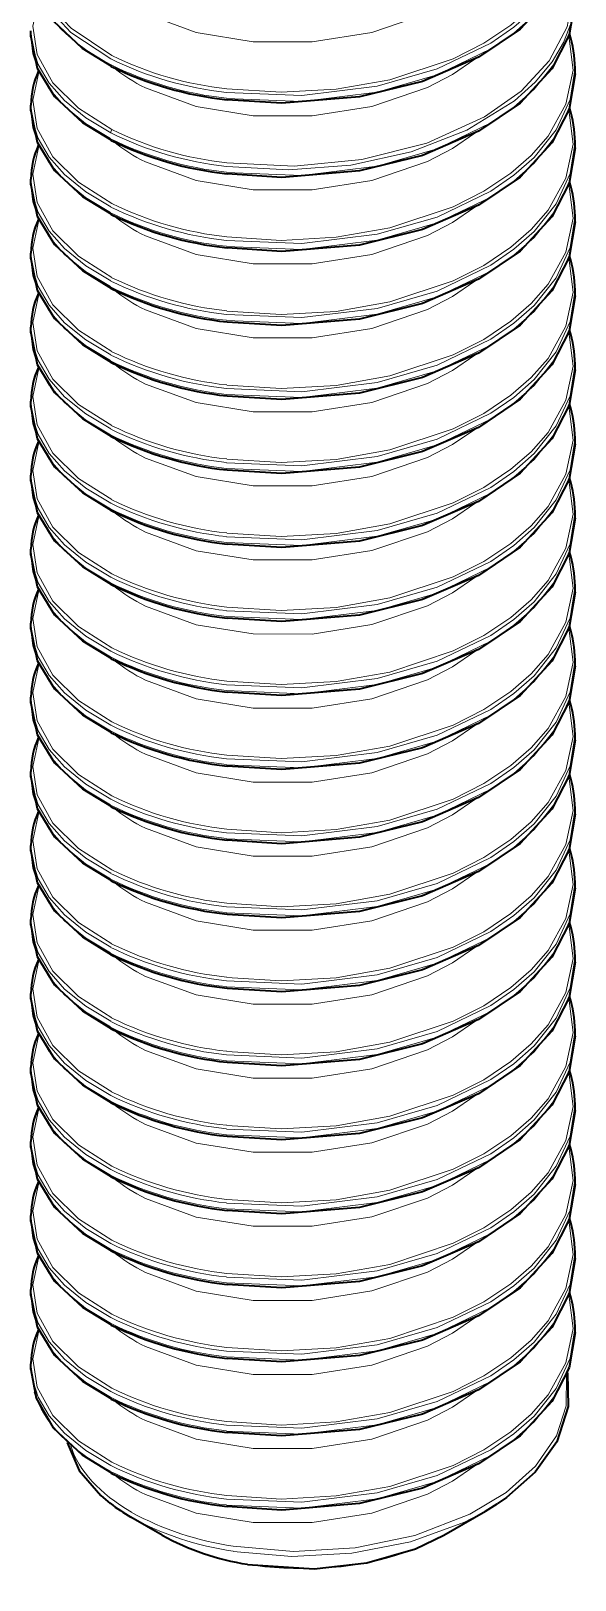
# Model space of a CAD drawing. Extents: x 145 to 857, y 42 to 790.
# Drawn here: x 657.74 to 660.74, y 749.87 to 758.42 of the extents above; entities that cross this region are included whole.
import ezdxf

# ---------------------------------------------------------------- set-up
doc = ezdxf.new("R2010")
doc.units = 0

msp = doc.modelspace()

# ---------------------------------------------------------------- linework, layer by layer
at = {"color": 7, "lineweight": 35, "ltscale": 0.000802612}
for p, q in [((657.7409, 758.384), (657.7409, 758.4161)), ((657.7409, 757.9757), (657.7409, 758.0078)), ((660.7409, 757.7716), (660.7409, 757.8037)), ((657.7409, 757.5675), (657.7409, 757.5996)), ((657.7409, 757.1592), (657.7409, 757.1913)), ((657.7409, 756.751), (657.7409, 756.7831)), ((660.7409, 756.5469), (660.7409, 756.579)), ((660.7409, 756.1386), (660.7409, 756.1707)), ((660.7409, 755.7303), (660.7409, 755.7625)), ((657.7409, 755.5262), (657.7409, 755.5583)), ((657.7409, 755.118), (657.7409, 755.1501)), ((660.7409, 754.5056), (660.7409, 754.5377)), ((657.7409, 754.3015), (657.7409, 754.3336)), ((657.7409, 753.8932), (657.7409, 753.9254)), ((657.7409, 753.485), (657.7409, 753.5171)), ((660.7409, 753.2809), (660.7409, 753.313)), ((660.7409, 752.8726), (660.7409, 752.9047)), ((660.7409, 752.4644), (660.7409, 752.4965)), ((657.7409, 752.2603), (657.7409, 752.2924)), ((660.7409, 752.0562), (660.7409, 752.0883)), ((660.7409, 751.6479), (660.7409, 751.68)), ((660.7409, 751.2396), (660.7409, 751.2717)), ((657.7409, 751.0355), (657.7409, 751.0676))]:
    msp.add_line(p, q, dxfattribs=at)
at = {"color": 7, "lineweight": 35, "ltscale": 0.000804138}
for p, q in [((660.7409, 758.1798), (660.7409, 758.212)), ((660.7409, 757.3633), (660.7409, 757.3955)), ((660.7409, 756.9551), (660.7409, 756.9872)), ((657.7409, 756.3427), (657.7409, 756.3749)), ((657.7409, 755.9344), (657.7409, 755.9666)), ((660.7409, 755.3221), (660.7409, 755.3542)), ((660.7409, 754.9138), (660.7409, 754.946)), ((657.7409, 754.7097), (657.7409, 754.7419)), ((660.7409, 754.0974), (660.7409, 754.1295)), ((660.7409, 753.6891), (660.7409, 753.7213)), ((657.7409, 753.0767), (657.7409, 753.1089)), ((657.7409, 752.6685), (657.7409, 752.7006)), ((657.7409, 751.852), (657.7409, 751.8842)), ((657.7409, 751.4437), (657.7409, 751.4759))]:
    msp.add_line(p, q, dxfattribs=at)
at = {"color": 7, "lineweight": 35, "ltscale": 0.001938}
msp.add_line((660.2464, 750.2543), (660.3124, 750.2949), dxfattribs=at)
at = {"color": 7, "lineweight": 35, "ltscale": 0.004958}
msp.add_line((658.4638, 750.1224), (658.2921, 750.2216), dxfattribs=at)
at = {"color": 7, "lineweight": 35, "ltscale": 0.006596}
msp.add_line((660.0179, 750.1223), (660.2464, 750.2543), dxfattribs=at)
at = {"color": 7, "lineweight": 13}
for points in [[(660.7073, 759.2065), (660.7303, 759.0174), (660.6909, 758.8297), (660.5924, 758.6523), (660.4999, 758.5458), (660.3878, 758.4485), (660.2372, 758.3485), (660.0684, 758.2634), (659.72, 758.1473), (659.4233, 758.0948), (659.1202, 758.0779), (658.8205, 758.0967)], [(657.7844, 759.0061), (657.7525, 758.875), (657.7618, 758.7425), (657.8119, 758.6136), (657.8771, 758.519), (657.9631, 758.4312), (658.1873, 758.2812)], [(660.7409, 759.0284), (660.7146, 758.8547), (660.6375, 758.6882), (660.5148, 758.5351), (660.4039, 758.4371), (660.2761, 758.3492), (659.9812, 758.2068), (659.6506, 758.1113), (659.235, 758.0601), (658.8186, 758.0769)], [(660.7409, 758.9963), (660.7146, 758.8226), (660.6375, 758.6561), (660.5148, 758.503), (660.4039, 758.4049), (660.2761, 758.3171), (659.9812, 758.1746), (659.6506, 758.0792), (659.2349, 758.028), (658.8186, 758.0447)], [(657.7409, 758.8243), (657.7666, 758.6767), (657.8419, 758.536), (657.9614, 758.4081), (658.1809, 758.2627)], [(658.8205, 757.6885), (659.1923, 757.6704), (659.5662, 757.7072), (659.923, 757.7984), (660.2419, 757.943), (660.4431, 758.0851), (660.5984, 758.2522), (660.6971, 758.4385), (660.7307, 758.618), (660.7073, 758.7982)], [(658.3716, 758.5105), (658.6516, 758.408), (658.9653, 758.3571), (659.2916, 758.3569), (659.6198, 758.4086), (659.9267, 758.5128), (660.0651, 758.5846), (660.1892, 758.669)], [(658.1873, 757.873), (658.0024, 757.9903), (657.8618, 758.1298), (657.7757, 758.2859), (657.7511, 758.4418), (657.7841, 758.5972)], [(658.8186, 757.6686), (659.1603, 757.6499), (659.5049, 757.6771), (659.838, 757.7503), (660.144, 757.8687), (660.4066, 758.031), (660.5216, 758.1338), (660.6152, 758.2464), (660.6773, 758.3517), (660.719, 758.4617), (660.7409, 758.6202)], [(660.7409, 758.5881), (660.7146, 758.4143), (660.6375, 758.2479), (660.5148, 758.0947), (660.4039, 757.9967), (660.2761, 757.9088), (659.9812, 757.7664), (659.6506, 757.6709), (659.2349, 757.6198), (658.8186, 757.6365)], [(658.1809, 757.8544), (658.0425, 757.9372), (657.9257, 758.0323), (657.8413, 758.1285), (657.7812, 758.2317), (657.7511, 758.323), (657.7409, 758.4161)], [(658.1796, 757.823), (658.0414, 757.9058), (657.9249, 758.001), (657.8409, 758.0969), (657.7811, 758.1998), (657.751, 758.291), (657.7409, 758.384)], [(660.7073, 758.39), (660.7303, 758.2009), (660.6909, 758.0132), (660.5924, 757.8358), (660.4999, 757.7294), (660.3878, 757.6321), (660.2372, 757.532), (660.0684, 757.447), (659.72, 757.3308), (659.4233, 757.2783), (659.1202, 757.2614), (658.8205, 757.2802)], [(658.3716, 758.1023), (658.6516, 757.9998), (658.9653, 757.9488), (659.2916, 757.9487), (659.6198, 758.0004), (659.9267, 758.1046), (660.0651, 758.1763), (660.1892, 758.2607)], [(658.1873, 757.4648), (658.0023, 757.5822), (657.8616, 757.7219), (657.7756, 757.8781), (657.7511, 758.0342), (657.7844, 758.1896)], [(660.7409, 758.212), (660.7146, 758.0382), (660.6375, 757.8717), (660.5148, 757.7186), (660.4039, 757.6206), (660.2761, 757.5327), (659.9812, 757.3903), (659.6506, 757.2948), (659.235, 757.2437), (658.8186, 757.2604)], [(660.7409, 758.1798), (660.7146, 758.0061), (660.6375, 757.8396), (660.5148, 757.6865), (660.4039, 757.5884), (660.2761, 757.5005), (659.9812, 757.3582), (659.6506, 757.2627), (659.2349, 757.2115), (658.8186, 757.2283)], [(658.1809, 757.4462), (658.0425, 757.5289), (657.9257, 757.624), (657.8413, 757.7202), (657.7812, 757.8234), (657.7511, 757.9147), (657.7409, 758.0078)], [(658.1796, 757.4147), (658.0414, 757.4976), (657.9249, 757.5927), (657.8409, 757.6887), (657.7811, 757.7916), (657.751, 757.8828), (657.7409, 757.9757)], [(660.7073, 757.9818), (660.7303, 757.7927), (660.6909, 757.6049), (660.5924, 757.4276), (660.4999, 757.3211), (660.3878, 757.2238), (660.2372, 757.1238), (660.0684, 757.0387), (659.72, 756.9225), (659.4233, 756.87), (659.1202, 756.8531), (658.8205, 756.8719)], [(658.3716, 757.694), (658.6516, 757.5916), (658.9653, 757.5405), (659.2916, 757.5405), (659.6198, 757.5921), (659.9267, 757.6963), (660.0651, 757.7681), (660.1892, 757.8525)], [(660.7409, 757.8037), (660.7146, 757.63), (660.6375, 757.4635), (660.5148, 757.3104), (660.4039, 757.2123), (660.2761, 757.1245), (659.9812, 756.982), (659.6506, 756.8865), (659.235, 756.8354), (658.8186, 756.8521)], [(658.1873, 757.0565), (658.0023, 757.174), (657.8616, 757.3136), (657.7756, 757.4698), (657.7511, 757.6259), (657.7844, 757.7814)], [(660.7409, 757.7716), (660.7146, 757.5978), (660.6375, 757.4313), (660.5148, 757.2782), (660.4039, 757.1802), (660.2761, 757.0923), (659.9812, 756.9499), (659.6506, 756.8544), (659.2349, 756.8032), (658.8186, 756.82)], [(658.1809, 757.0379), (658.0425, 757.1207), (657.9257, 757.2158), (657.8413, 757.312), (657.7812, 757.4152), (657.7511, 757.5065), (657.7409, 757.5996)], [(658.1796, 757.0065), (658.0414, 757.0893), (657.9249, 757.1844), (657.8409, 757.2804), (657.7811, 757.3833), (657.751, 757.4745), (657.7409, 757.5675)], [(660.7073, 757.5735), (660.7303, 757.3844), (660.6909, 757.1967), (660.5924, 757.0193), (660.4999, 756.9128), (660.3878, 756.8156), (660.2372, 756.7155), (660.0684, 756.6305), (659.72, 756.5143), (659.4233, 756.4618), (659.1202, 756.4449), (658.8205, 756.4637)], [(658.1873, 756.6483), (658.0023, 756.7657), (657.8616, 756.9053), (657.7756, 757.0615), (657.7511, 757.2177), (657.7844, 757.3731)], [(658.3716, 757.2858), (658.6516, 757.1833), (658.9653, 757.1323), (659.2916, 757.1322), (659.6198, 757.1838), (659.9267, 757.2881), (660.0651, 757.3598), (660.1892, 757.4443)], [(660.7409, 757.3955), (660.7146, 757.2217), (660.6375, 757.0552), (660.5148, 756.9021), (660.4039, 756.8041), (660.2761, 756.7162), (659.9812, 756.5737), (659.6506, 756.4783), (659.235, 756.4271), (658.8186, 756.4438)], [(660.7409, 757.3633), (660.7146, 757.1896), (660.6375, 757.0231), (660.5148, 756.87), (660.4039, 756.772), (660.2761, 756.6841), (659.9812, 756.5416), (659.6506, 756.4462), (659.2349, 756.395), (658.8186, 756.4117)], [(658.1809, 756.6296), (658.0425, 756.7125), (657.9257, 756.8075), (657.8413, 756.9037), (657.7812, 757.0069), (657.7511, 757.0983), (657.7409, 757.1913)], [(658.1796, 756.5982), (658.0414, 756.681), (657.9249, 756.7762), (657.8409, 756.8721), (657.7811, 756.975), (657.751, 757.0663), (657.7409, 757.1592)], [(660.7073, 757.1652), (660.7303, 756.9761), (660.6909, 756.7885), (660.5924, 756.611), (660.4999, 756.5046), (660.3878, 756.4073), (660.2372, 756.3073), (660.0684, 756.2222), (659.72, 756.106), (659.4233, 756.0535), (659.1202, 756.0366), (658.8205, 756.0554)], [(658.3716, 756.8776), (658.6516, 756.775), (658.9653, 756.7241), (659.2916, 756.7239), (659.6198, 756.7756), (659.9267, 756.8798), (660.0651, 756.9515), (660.1892, 757.036)], [(658.1873, 756.24), (658.0023, 756.3574), (657.8616, 756.4971), (657.7756, 756.6533), (657.7511, 756.8094), (657.7844, 756.9648)], [(660.7409, 756.9872), (660.7146, 756.8135), (660.6375, 756.647), (660.5148, 756.4939), (660.4039, 756.3958), (660.2761, 756.308), (659.9812, 756.1655), (659.6506, 756.0701), (659.235, 756.0189), (658.8186, 756.0356)], [(660.7409, 756.9551), (660.7146, 756.7814), (660.6375, 756.6149), (660.5148, 756.4617), (660.4039, 756.3637), (660.2761, 756.2758), (659.9812, 756.1334), (659.6506, 756.0379), (659.2349, 755.9868), (658.8186, 756.0035)], [(658.1809, 756.2214), (658.0425, 756.3042), (657.9257, 756.3993), (657.8413, 756.4955), (657.7812, 756.5986), (657.7511, 756.69), (657.7409, 756.7831)], [(658.1796, 756.1899), (658.0414, 756.2728), (657.9249, 756.3679), (657.8409, 756.4639), (657.7811, 756.5668), (657.751, 756.658), (657.7409, 756.751)], [(660.7073, 756.757), (660.7303, 756.5679), (660.6909, 756.3802), (660.5924, 756.2028), (660.4999, 756.0964), (660.3878, 755.999), (660.2372, 755.899), (660.0684, 755.814), (659.72, 755.6978), (659.4233, 755.6453), (659.1202, 755.6284), (658.8205, 755.6472)], [(658.3716, 756.4693), (658.6516, 756.3668), (658.9653, 756.3158), (659.2916, 756.3157), (659.6198, 756.3673), (659.9267, 756.4716), (660.0651, 756.5433), (660.1892, 756.6277)], [(658.1873, 755.8318), (658.0023, 755.9492), (657.8616, 756.0889), (657.7756, 756.2451), (657.7511, 756.4012), (657.7844, 756.5566)], [(660.7409, 756.579), (660.7146, 756.4052), (660.6375, 756.2388), (660.5148, 756.0856), (660.4039, 755.9875), (660.2761, 755.8997), (659.9812, 755.7573), (659.6506, 755.6618), (659.235, 755.6107), (658.8186, 755.6274)], [(660.7409, 756.5469), (660.7146, 756.3731), (660.6375, 756.2066), (660.5148, 756.0535), (660.4039, 755.9554), (660.2761, 755.8676), (659.9812, 755.7251), (659.6506, 755.6296), (659.2349, 755.5785), (658.8186, 755.5952)], [(658.1809, 755.8132), (658.0425, 755.8959), (657.9257, 755.991), (657.8413, 756.0872), (657.7812, 756.1904), (657.7511, 756.2817), (657.7409, 756.3749)], [(660.7073, 756.3488), (660.7303, 756.1597), (660.6909, 755.9719), (660.5924, 755.7946), (660.4999, 755.6881), (660.3878, 755.5908), (660.2372, 755.4908), (660.0684, 755.4058), (659.72, 755.2896), (659.4233, 755.2371), (659.1202, 755.2202), (658.8205, 755.239)], [(658.1796, 755.7817), (658.0414, 755.8646), (657.9249, 755.9597), (657.8409, 756.0557), (657.7811, 756.1586), (657.751, 756.2498), (657.7409, 756.3427)], [(658.3716, 756.061), (658.6516, 755.9586), (658.9653, 755.9075), (659.2916, 755.9075), (659.6198, 755.9591), (659.9267, 756.0634), (660.0651, 756.1351), (660.1892, 756.2195)], [(658.1873, 755.4235), (658.0023, 755.541), (657.8616, 755.6806), (657.7756, 755.8368), (657.7511, 755.9929), (657.7844, 756.1484)], [(660.7409, 756.1707), (660.7146, 755.9969), (660.6375, 755.8305), (660.5148, 755.6774), (660.4039, 755.5793), (660.2761, 755.4915), (659.9812, 755.349), (659.6506, 755.2535), (659.235, 755.2024), (658.8186, 755.2191)], [(660.7409, 756.1386), (660.7146, 755.9648), (660.6375, 755.7983), (660.5148, 755.6453), (660.4039, 755.5472), (660.2761, 755.4594), (659.9812, 755.3169), (659.6506, 755.2214), (659.2349, 755.1703), (658.8186, 755.187)], [(658.1809, 755.4049), (658.0425, 755.4877), (657.9257, 755.5828), (657.8413, 755.679), (657.7812, 755.7822), (657.7511, 755.8735), (657.7409, 755.9666)], [(658.1796, 755.3735), (658.0414, 755.4563), (657.9249, 755.5515), (657.8409, 755.6474), (657.7811, 755.7503), (657.751, 755.8416), (657.7409, 755.9344)], [(660.7073, 755.9405), (660.7303, 755.7514), (660.6909, 755.5637), (660.5924, 755.3863), (660.4999, 755.2799), (660.3878, 755.1826), (660.2372, 755.0825), (660.0684, 754.9975), (659.72, 754.8813), (659.4233, 754.8288), (659.1202, 754.8119), (658.8205, 754.8307)], [(658.3716, 755.6528), (658.6516, 755.5503), (658.9653, 755.4993), (659.2916, 755.4992), (659.6198, 755.5508), (659.9267, 755.6551), (660.0651, 755.7268), (660.1892, 755.8113)], [(660.7409, 755.7625), (660.7146, 755.5887), (660.6375, 755.4222), (660.5148, 755.2691), (660.4039, 755.1711), (660.2761, 755.0832), (659.9812, 754.9408), (659.6506, 754.8453), (659.235, 754.7941), (658.8186, 754.8109)], [(658.1873, 755.0153), (658.0023, 755.1327), (657.8616, 755.2723), (657.7756, 755.4286), (657.7511, 755.5847), (657.7844, 755.7401)], [(660.7409, 755.7303), (660.7146, 755.5566), (660.6375, 755.3901), (660.5148, 755.237), (660.4039, 755.139), (660.2761, 755.0511), (659.9812, 754.9086), (659.6506, 754.8132), (659.2349, 754.762), (658.8186, 754.7787)], [(658.1809, 754.9967), (658.0425, 755.0795), (657.9257, 755.1746), (657.8413, 755.2708), (657.7812, 755.3739), (657.7511, 755.4653), (657.7409, 755.5583)], [(658.1796, 754.9652), (658.0414, 755.0481), (657.9249, 755.1432), (657.8409, 755.2391), (657.7811, 755.342), (657.751, 755.4333), (657.7409, 755.5262)], [(660.7073, 755.5322), (660.7303, 755.3431), (660.6909, 755.1555), (660.5924, 754.978), (660.4999, 754.8716), (660.3878, 754.7743), (660.2372, 754.6743), (660.0684, 754.5892), (659.72, 754.473), (659.4233, 754.4205), (659.1202, 754.4037), (658.8205, 754.4225)], [(658.1873, 754.6071), (658.0023, 754.7244), (657.8616, 754.8641), (657.7756, 755.0203), (657.7511, 755.1764), (657.7844, 755.3319)], [(658.3716, 755.2445), (658.6516, 755.142), (658.9653, 755.0911), (659.2916, 755.0909), (659.6198, 755.1426), (659.9267, 755.2468), (660.0651, 755.3186), (660.1892, 755.403)], [(660.7409, 755.3542), (660.7146, 755.1805), (660.6375, 755.014), (660.5148, 754.8608), (660.4039, 754.7628), (660.2761, 754.6749), (659.9812, 754.5325), (659.6506, 754.4371), (659.235, 754.3859), (658.8186, 754.4026)], [(660.7409, 755.3221), (660.7146, 755.1484), (660.6375, 754.9819), (660.5148, 754.8287), (660.4039, 754.7307), (660.2761, 754.6428), (659.9812, 754.5004), (659.6506, 754.4049), (659.2349, 754.3538), (658.8186, 754.3705)], [(658.1809, 754.5884), (658.0425, 754.6712), (657.9257, 754.7663), (657.8413, 754.8625), (657.7812, 754.9657), (657.7511, 755.057), (657.7409, 755.1501)], [(658.1796, 754.557), (658.0414, 754.6398), (657.9249, 754.735), (657.8409, 754.8309), (657.7811, 754.9338), (657.751, 755.025), (657.7409, 755.118)], [(660.7073, 755.124), (660.7303, 754.9349), (660.6909, 754.7472), (660.5924, 754.5698), (660.4999, 754.4634), (660.3878, 754.3661), (660.2372, 754.2661), (660.0684, 754.181), (659.72, 754.0648), (659.4233, 754.0123), (659.1202, 753.9954), (658.8205, 754.0142)], [(658.3716, 754.8363), (658.6516, 754.7338), (658.9653, 754.6828), (659.2916, 754.6827), (659.6198, 754.7344), (659.9267, 754.8386), (660.0651, 754.9103), (660.1892, 754.9948)], [(658.1873, 754.1988), (658.0023, 754.3162), (657.8616, 754.4559), (657.7756, 754.6121), (657.7511, 754.7682), (657.7844, 754.9236)], [(660.7409, 754.946), (660.7146, 754.7722), (660.6375, 754.6057), (660.5148, 754.4526), (660.4039, 754.3546), (660.2761, 754.2667), (659.9812, 754.1243), (659.6506, 754.0288), (659.235, 753.9777), (658.8186, 753.9944)], [(660.7409, 754.9138), (660.7146, 754.7401), (660.6375, 754.5736), (660.5148, 754.4205), (660.4039, 754.3224), (660.2761, 754.2346), (659.9812, 754.0922), (659.6506, 753.9967), (659.2349, 753.9455), (658.8186, 753.9623)], [(658.1809, 754.1802), (658.0425, 754.2629), (657.9257, 754.358), (657.8413, 754.4542), (657.7812, 754.5574), (657.7511, 754.6487), (657.7409, 754.7419)], [(658.1796, 754.1487), (658.0414, 754.2316), (657.9249, 754.3267), (657.8409, 754.4227), (657.7811, 754.5256), (657.751, 754.6168), (657.7409, 754.7097)], [(660.7073, 754.7158), (660.7303, 754.5267), (660.6909, 754.3389), (660.5924, 754.1616), (660.4999, 754.0551), (660.3878, 753.9578), (660.2372, 753.8578), (660.0684, 753.7727), (659.72, 753.6566), (659.4233, 753.604), (659.1202, 753.5872), (658.8205, 753.606)], [(658.3716, 754.428), (658.6516, 754.3256), (658.9653, 754.2745), (659.2916, 754.2745), (659.6198, 754.3261), (659.9267, 754.4303), (660.0651, 754.5021), (660.1892, 754.5865)], [(658.1873, 753.7905), (658.0023, 753.908), (657.8616, 754.0476), (657.7756, 754.2038), (657.7511, 754.3599), (657.7844, 754.5154)], [(660.7409, 754.5377), (660.7146, 754.364), (660.6375, 754.1975), (660.5148, 754.0444), (660.4039, 753.9464), (660.2761, 753.8585), (659.9812, 753.716), (659.6506, 753.6205), (659.235, 753.5694), (658.8186, 753.5861)], [(660.7409, 754.5056), (660.7146, 754.3318), (660.6375, 754.1653), (660.5148, 754.0122), (660.4039, 753.9142), (660.2761, 753.8263), (659.9812, 753.6839), (659.6506, 753.5884), (659.2349, 753.5372), (658.8186, 753.554)], [(658.1809, 753.7719), (658.0425, 753.8547), (657.9257, 753.9498), (657.8413, 754.046), (657.7812, 754.1492), (657.7511, 754.2405), (657.7409, 754.3336)], [(658.1796, 753.7405), (658.0414, 753.8234), (657.9249, 753.9185), (657.8409, 754.0144), (657.7811, 754.1173), (657.751, 754.2085), (657.7409, 754.3015)], [(660.7073, 754.3075), (660.7303, 754.1184), (660.6909, 753.9307), (660.5924, 753.7533), (660.4999, 753.6469), (660.3878, 753.5496), (660.2372, 753.4495), (660.0684, 753.3645), (659.72, 753.2483), (659.4233, 753.1958), (659.1202, 753.1789), (658.8205, 753.1978)], [(658.3716, 754.0198), (658.6516, 753.9173), (658.9653, 753.8663), (659.2916, 753.8662), (659.6198, 753.9178), (659.9267, 754.0221), (660.0651, 754.0938), (660.1892, 754.1783)], [(660.7409, 754.1295), (660.7146, 753.9557), (660.6375, 753.7892), (660.5148, 753.6361), (660.4039, 753.5381), (660.2761, 753.4502), (659.9812, 753.3077), (659.6506, 753.2123), (659.235, 753.1611), (658.8186, 753.1779)], [(658.1873, 753.3823), (658.0023, 753.4997), (657.8616, 753.6393), (657.7756, 753.7955), (657.7511, 753.9517), (657.7844, 754.1071)], [(660.7409, 754.0974), (660.7146, 753.9236), (660.6375, 753.7571), (660.5148, 753.604), (660.4039, 753.506), (660.2761, 753.4181), (659.9812, 753.2756), (659.6506, 753.1802), (659.2349, 753.129), (658.8186, 753.1458)], [(658.1809, 753.3636), (658.0425, 753.4465), (657.9257, 753.5416), (657.8413, 753.6377), (657.7812, 753.7409), (657.7511, 753.8323), (657.7409, 753.9254)], [(658.1796, 753.3322), (658.0414, 753.4151), (657.9249, 753.5102), (657.8409, 753.6061), (657.7811, 753.7091), (657.751, 753.8003), (657.7409, 753.8932)], [(660.7073, 753.8993), (660.7303, 753.7101), (660.6909, 753.5225), (660.5924, 753.345), (660.4999, 753.2386), (660.3878, 753.1414), (660.2372, 753.0413), (660.0684, 752.9562), (659.72, 752.84), (659.4233, 752.7875), (659.1202, 752.7706), (658.8205, 752.7895)], [(658.3716, 753.6116), (658.6516, 753.509), (658.9653, 753.4581), (659.2916, 753.4579), (659.6198, 753.5096), (659.9267, 753.6138), (660.0651, 753.6855), (660.1892, 753.77)], [(660.7409, 753.7213), (660.7146, 753.5475), (660.6375, 753.381), (660.5148, 753.2279), (660.4039, 753.1299), (660.2761, 753.042), (659.9812, 752.8995), (659.6506, 752.8041), (659.235, 752.7529), (658.8186, 752.7697)], [(658.1873, 752.974), (658.0023, 753.0914), (657.8616, 753.2311), (657.7756, 753.3873), (657.7511, 753.5435), (657.7844, 753.6989)], [(660.7409, 753.6891), (660.7146, 753.5154), (660.6375, 753.3489), (660.5148, 753.1957), (660.4039, 753.0977), (660.2761, 753.0098), (659.9812, 752.8674), (659.6506, 752.7719), (659.2349, 752.7208), (658.8186, 752.7375)], [(658.1809, 752.9554), (658.0425, 753.0382), (657.9257, 753.1333), (657.8413, 753.2295), (657.7812, 753.3326), (657.7511, 753.424), (657.7409, 753.5171)], [(658.1796, 752.924), (658.0414, 753.0068), (657.9249, 753.1019), (657.8409, 753.1979), (657.7811, 753.3008), (657.751, 753.392), (657.7409, 753.485)], [(660.7073, 753.491), (660.7303, 753.3019), (660.6909, 753.1142), (660.5924, 752.9368), (660.4999, 752.8304), (660.3878, 752.7331), (660.2372, 752.6331), (660.0684, 752.548), (659.72, 752.4318), (659.4233, 752.3793), (659.1202, 752.3624), (658.8205, 752.3812)], [(658.3716, 753.2033), (658.6516, 753.1008), (658.9653, 753.0498), (659.2916, 753.0497), (659.6198, 753.1013), (659.9267, 753.2056), (660.0651, 753.2773), (660.1892, 753.3618)], [(658.1873, 752.5658), (658.0023, 752.6832), (657.8616, 752.8229), (657.7756, 752.9791), (657.7511, 753.1352), (657.7844, 753.2906)], [(660.7409, 753.313), (660.7146, 753.1393), (660.6375, 752.9728), (660.5148, 752.8196), (660.4039, 752.7216), (660.2761, 752.6337), (659.9812, 752.4913), (659.6506, 752.3958), (659.235, 752.3447), (658.8186, 752.3614)], [(660.7409, 753.2809), (660.7146, 753.1071), (660.6375, 752.9406), (660.5148, 752.7875), (660.4039, 752.6895), (660.2761, 752.6016), (659.9812, 752.4591), (659.6506, 752.3636), (659.2349, 752.3125), (658.8186, 752.3292)], [(658.1809, 752.5472), (658.0425, 752.6299), (657.9257, 752.725), (657.8413, 752.8212), (657.7812, 752.9244), (657.7511, 753.0157), (657.7409, 753.1089)], [(658.1796, 752.5157), (658.0414, 752.5986), (657.9249, 752.6937), (657.8409, 752.7897), (657.7811, 752.8926), (657.751, 752.9838), (657.7409, 753.0767)], [(660.7073, 753.0828), (660.7303, 752.8937), (660.6909, 752.7059), (660.5924, 752.5286), (660.4999, 752.4221), (660.3878, 752.3248), (660.2372, 752.2248), (660.0684, 752.1398), (659.72, 752.0236), (659.4233, 751.9711), (659.1202, 751.9542), (658.8205, 751.973)], [(658.3716, 752.795), (658.6516, 752.6926), (658.9653, 752.6416), (659.2916, 752.6415), (659.6198, 752.6931), (659.9267, 752.7974), (660.0651, 752.8691), (660.1892, 752.9536)], [(658.1873, 752.1575), (658.0023, 752.275), (657.8616, 752.4146), (657.7756, 752.5708), (657.7511, 752.7269), (657.7844, 752.8824)], [(660.7409, 752.9047), (660.7146, 752.731), (660.6375, 752.5645), (660.5148, 752.4114), (660.4039, 752.3134), (660.2761, 752.2255), (659.9812, 752.083), (659.6506, 751.9875), (659.235, 751.9364), (658.8186, 751.9531)], [(660.7409, 752.8726), (660.7146, 752.6989), (660.6375, 752.5323), (660.5148, 752.3793), (660.4039, 752.2812), (660.2761, 752.1934), (659.9812, 752.0509), (659.6506, 751.9554), (659.2349, 751.9043), (658.8186, 751.921)], [(658.1809, 752.1389), (658.0425, 752.2217), (657.9257, 752.3168), (657.8413, 752.413), (657.7812, 752.5162), (657.7511, 752.6075), (657.7409, 752.7006)], [(660.7073, 752.6745), (660.7303, 752.4854), (660.6909, 752.2977), (660.5924, 752.1203), (660.4999, 752.0139), (660.3878, 751.9166), (660.2372, 751.8165), (660.0684, 751.7315), (659.72, 751.6153), (659.4233, 751.5628), (659.1202, 751.5459), (658.8205, 751.5647)], [(658.1796, 752.1075), (658.0414, 752.1903), (657.9249, 752.2855), (657.8409, 752.3814), (657.7811, 752.4843), (657.751, 752.5756), (657.7409, 752.6685)], [(658.3716, 752.3868), (658.6516, 752.2843), (658.9653, 752.2333), (659.2916, 752.2332), (659.6198, 752.2849), (659.9267, 752.3891), (660.0651, 752.4608), (660.1892, 752.5453)], [(658.1873, 751.7493), (658.0023, 751.8667), (657.8616, 752.0063), (657.7756, 752.1626), (657.7511, 752.3187), (657.7844, 752.4741)], [(660.7409, 752.4965), (660.7146, 752.3228), (660.6375, 752.1562), (660.5148, 752.0031), (660.4039, 751.9051), (660.2761, 751.8172), (659.9812, 751.6748), (659.6506, 751.5793), (659.235, 751.5281), (658.8186, 751.5449)], [(660.7409, 752.4644), (660.7146, 752.2906), (660.6375, 752.1241), (660.5148, 751.971), (660.4039, 751.873), (660.2761, 751.7851), (659.9812, 751.6426), (659.6506, 751.5472), (659.2349, 751.496), (658.8186, 751.5128)], [(658.1809, 751.7307), (658.0425, 751.8135), (657.9257, 751.9086), (657.8413, 752.0048), (657.7812, 752.1079), (657.7511, 752.1993), (657.7409, 752.2924)], [(658.1796, 751.6992), (658.0414, 751.7821), (657.9249, 751.8772), (657.8409, 751.9731), (657.7811, 752.076), (657.751, 752.1673), (657.7409, 752.2603)], [(660.7073, 752.2662), (660.7303, 752.0771), (660.6909, 751.8895), (660.5924, 751.712), (660.4999, 751.6057), (660.3878, 751.5083), (660.2372, 751.4083), (660.0684, 751.3232), (659.72, 751.207), (659.4233, 751.1545), (659.1202, 751.1377), (658.8205, 751.1565)], [(658.3716, 751.9785), (658.6516, 751.8761), (658.9653, 751.8251), (659.2916, 751.825), (659.6198, 751.8766), (659.9267, 751.9808), (660.0651, 752.0526), (660.1892, 752.137)], [(660.7409, 752.0883), (660.7146, 751.9145), (660.6375, 751.748), (660.5148, 751.5948), (660.4039, 751.4968), (660.2761, 751.4089), (659.9812, 751.2665), (659.6506, 751.1711), (659.235, 751.1199), (658.8186, 751.1367)], [(658.1873, 751.3411), (658.0023, 751.4585), (657.8616, 751.5981), (657.7756, 751.7543), (657.7511, 751.9104), (657.7844, 752.0659)], [(660.7409, 752.0562), (660.7146, 751.8824), (660.6375, 751.7159), (660.5148, 751.5627), (660.4039, 751.4647), (660.2761, 751.3768), (659.9812, 751.2344), (659.6506, 751.1389), (659.2349, 751.0878), (658.8186, 751.1045)], [(658.1809, 751.3224), (658.0425, 751.4052), (657.9257, 751.5003), (657.8413, 751.5965), (657.7812, 751.6997), (657.7511, 751.791), (657.7409, 751.8842)], [(658.1796, 751.291), (658.0414, 751.3738), (657.9249, 751.469), (657.8409, 751.5649), (657.7811, 751.6678), (657.751, 751.759), (657.7409, 751.852)], [(660.7073, 751.858), (660.7303, 751.6689), (660.6909, 751.4812), (660.5924, 751.3038), (660.4999, 751.1974), (660.3878, 751.1001), (660.2372, 751.0001), (660.0684, 750.915), (659.72, 750.7988), (659.4233, 750.7463), (659.1202, 750.7294), (658.8205, 750.7482)], [(658.1873, 750.9328), (658.0023, 751.0502), (657.8616, 751.1899), (657.7756, 751.3461), (657.7511, 751.5022), (657.7844, 751.6577)], [(658.3716, 751.5703), (658.6516, 751.4678), (658.9653, 751.4168), (659.2916, 751.4167), (659.6198, 751.4684), (659.9267, 751.5726), (660.0651, 751.6443), (660.1892, 751.7288)], [(660.7409, 751.68), (660.7146, 751.5062), (660.6375, 751.3398), (660.5148, 751.1866), (660.4039, 751.0886), (660.2761, 751.0007), (659.9812, 750.8583), (659.6506, 750.7628), (659.235, 750.7117), (658.8186, 750.7284)], [(660.7409, 751.6479), (660.7146, 751.4741), (660.6375, 751.3076), (660.5148, 751.1545), (660.4039, 751.0565), (660.2761, 750.9686), (659.9812, 750.8262), (659.6506, 750.7307), (659.2349, 750.6796), (658.8186, 750.6963)], [(658.1809, 750.9142), (658.0425, 750.9969), (657.9257, 751.092), (657.8413, 751.1882), (657.7812, 751.2914), (657.7511, 751.3828), (657.7409, 751.4759)], [(658.1796, 750.8828), (658.0414, 750.9656), (657.9249, 751.0607), (657.8409, 751.1567), (657.7811, 751.2596), (657.751, 751.3508), (657.7409, 751.4437)], [(660.7073, 751.4498), (660.7303, 751.2607), (660.6909, 751.0729), (660.5924, 750.8956), (660.4999, 750.7891), (660.3878, 750.6918), (660.2372, 750.5918), (660.0684, 750.5067), (659.72, 750.3906), (659.4233, 750.3381), (659.1202, 750.3212), (658.8205, 750.34)], [(658.3716, 751.162), (658.6516, 751.0596), (658.9653, 751.0085), (659.2916, 751.0085), (659.6198, 751.0601), (659.9267, 751.1643), (660.0651, 751.2361), (660.1892, 751.3206)], [(658.1873, 750.5245), (658.0023, 750.642), (657.8616, 750.7816), (657.7756, 750.9379), (657.7511, 751.0939), (657.7844, 751.2494)], [(660.7409, 751.2717), (660.7146, 751.098), (660.6375, 750.9315), (660.5148, 750.7784), (660.4039, 750.6804), (660.2761, 750.5925), (659.9812, 750.4501), (659.6506, 750.3546), (659.235, 750.3034), (658.8186, 750.3202)], [(660.7409, 751.2396), (660.7146, 751.0659), (660.6375, 750.8994), (660.5148, 750.7462), (660.4039, 750.6482), (660.2761, 750.5604), (659.9812, 750.4179), (659.6506, 750.3224), (659.2349, 750.2713), (658.8186, 750.288)], [(658.1809, 750.506), (658.0425, 750.5887), (657.9257, 750.6838), (657.8413, 750.78), (657.7812, 750.8832), (657.7511, 750.9745), (657.7409, 751.0676)], [(658.856, 750.061), (659.1887, 750.0325), (659.5283, 750.0523), (659.8582, 750.1207), (660.1608, 750.2373), (660.3608, 750.3577), (660.5235, 750.5033), (660.6379, 750.6699), (660.692, 750.8345), (660.6933, 751.0042)], [(658.3716, 750.7538), (658.6516, 750.6513), (658.9653, 750.6003), (659.2916, 750.6002), (659.6198, 750.6519), (659.9267, 750.7561), (660.0651, 750.8278), (660.1892, 750.9123)], [(658.3716, 750.3456), (658.6516, 750.243), (658.9653, 750.1921), (659.2916, 750.192), (659.6198, 750.2437), (659.9267, 750.3478), (660.0651, 750.4196), (660.1892, 750.504)], [(658.8557, 750.0328), (659.1797, 750.0046), (659.5105, 750.0219), (659.8329, 750.0851), (660.1311, 750.1942), (660.2464, 750.2543)]]:
    msp.add_lwpolyline(points, dxfattribs=at)
at = {"color": 7, "lineweight": 35}
for points in [[(660.7409, 758.9963), (660.7087, 758.8022), (660.6135, 758.6161), (660.438, 758.4268), (660.2095, 758.2717), (659.9005, 758.1383), (659.5522, 758.0524), (659.1238, 758.0173), (658.8218, 758.0359)], [(657.7409, 758.7922), (657.7699, 758.6332), (657.8635, 758.4712), (658.0222, 758.3216), (658.1843, 758.2217)], [(660.7409, 758.5881), (660.7087, 758.394), (660.6135, 758.2078), (660.438, 758.0185), (660.2095, 757.8634), (659.9005, 757.73), (659.5522, 757.6442), (659.1238, 757.6091), (658.8218, 757.6277)], [(657.7409, 758.384), (657.7753, 758.2109), (657.8701, 758.0549), (658.0242, 757.9119), (658.1843, 757.8135)], [(660.7409, 758.1798), (660.7087, 757.9857), (660.6135, 757.7996), (660.438, 757.6102), (660.2095, 757.4552), (659.9005, 757.3218), (659.5522, 757.2359), (659.1238, 757.2008), (658.8218, 757.2195)], [(657.7409, 757.9757), (657.7753, 757.8026), (657.8701, 757.6467), (658.0242, 757.5037), (658.1843, 757.4053)], [(660.7409, 757.7716), (660.7087, 757.5775), (660.6135, 757.3914), (660.438, 757.202), (660.2095, 757.0469), (659.9005, 756.9135), (659.5522, 756.8276), (659.1238, 756.7926), (658.8218, 756.8112)], [(657.7409, 757.5675), (657.7753, 757.3943), (657.8701, 757.2384), (658.0242, 757.0954), (658.1843, 756.997)], [(660.7409, 757.3633), (660.7087, 757.1693), (660.6135, 756.9831), (660.438, 756.7937), (660.2095, 756.6387), (659.9005, 756.5052), (659.5522, 756.4194), (659.1238, 756.3843), (658.8218, 756.403)], [(657.7409, 757.1592), (657.7753, 756.9861), (657.8701, 756.8302), (658.0242, 756.6871), (658.1843, 756.5887)], [(660.7409, 756.9551), (660.7087, 756.761), (660.6135, 756.5748), (660.438, 756.3855), (660.2095, 756.2305), (659.9005, 756.097), (659.5522, 756.0112), (659.1238, 755.9761), (658.8218, 755.9948)], [(657.7409, 756.751), (657.7753, 756.5779), (657.8701, 756.4219), (658.0242, 756.2789), (658.1843, 756.1805)], [(660.7409, 756.5469), (660.7087, 756.3527), (660.6135, 756.1666), (660.438, 755.9772), (660.2095, 755.8222), (659.9005, 755.6888), (659.5522, 755.6029), (659.1238, 755.5679), (658.8218, 755.5865)], [(657.7409, 756.3427), (657.7753, 756.1696), (657.8701, 756.0137), (658.0242, 755.8706), (658.1843, 755.7723)], [(660.7409, 756.1386), (660.7087, 755.9445), (660.6135, 755.7584), (660.438, 755.569), (660.2095, 755.4139), (659.9005, 755.2805), (659.5522, 755.1946), (659.1238, 755.1596), (658.8218, 755.1782)], [(657.7409, 755.9344), (657.7753, 755.7614), (657.8701, 755.6054), (658.0242, 755.4624), (658.1843, 755.364)], [(660.7409, 755.7303), (660.7087, 755.5363), (660.6135, 755.3501), (660.438, 755.1608), (660.2095, 755.0057), (659.9005, 754.8723), (659.5522, 754.7864), (659.1238, 754.7513), (658.8218, 754.77)], [(657.7409, 755.5262), (657.7753, 755.3531), (657.8701, 755.1971), (658.0242, 755.0541), (658.1843, 754.9557)], [(660.7409, 755.3221), (660.7087, 755.128), (660.6135, 754.9418), (660.438, 754.7525), (660.2095, 754.5974), (659.9005, 754.4641), (659.5522, 754.3782), (659.1238, 754.3431), (658.8218, 754.3617)], [(657.7409, 755.118), (657.7753, 754.9449), (657.8701, 754.7889), (658.0242, 754.6459), (658.1843, 754.5475)], [(660.7409, 754.9138), (660.7087, 754.7197), (660.6135, 754.5336), (660.438, 754.3442), (660.2095, 754.1892), (659.9005, 754.0558), (659.5522, 753.9699), (659.1238, 753.9348), (658.8218, 753.9535)], [(657.7409, 754.7097), (657.7753, 754.5366), (657.8701, 754.3807), (658.0242, 754.2377), (658.1843, 754.1393)], [(660.7409, 754.5056), (660.7087, 754.3115), (660.6135, 754.1254), (660.438, 753.936), (660.2095, 753.7809), (659.9005, 753.6475), (659.5522, 753.5616), (659.1238, 753.5266), (658.8218, 753.5452)], [(657.7409, 754.3015), (657.7753, 754.1284), (657.8701, 753.9724), (658.0242, 753.8294), (658.1843, 753.731)], [(660.7409, 754.0974), (660.7087, 753.9033), (660.6135, 753.7171), (660.438, 753.5277), (660.2095, 753.3727), (659.9005, 753.2393), (659.5522, 753.1534), (659.1238, 753.1183), (658.8218, 753.137)], [(657.7409, 753.8932), (657.7753, 753.7201), (657.8701, 753.5642), (658.0242, 753.4211), (658.1843, 753.3228)], [(660.7409, 753.6891), (660.7087, 753.495), (660.6135, 753.3088), (660.438, 753.1195), (660.2095, 752.9645), (659.9005, 752.8311), (659.5522, 752.7452), (659.1238, 752.7101), (658.8218, 752.7288)], [(657.7409, 753.485), (657.7753, 753.3119), (657.8701, 753.1559), (658.0242, 753.0129), (658.1843, 752.9146)], [(660.7409, 753.2809), (660.7087, 753.0867), (660.6135, 752.9006), (660.438, 752.7112), (660.2095, 752.5562), (659.9005, 752.4228), (659.5522, 752.3369), (659.1238, 752.3019), (658.8218, 752.3205)], [(657.7409, 753.0767), (657.7753, 752.9036), (657.8701, 752.7477), (658.0242, 752.6046), (658.1843, 752.5063)], [(660.7409, 752.8726), (660.7087, 752.6785), (660.6135, 752.4924), (660.438, 752.303), (660.2095, 752.1479), (659.9005, 752.0145), (659.5522, 751.9286), (659.1238, 751.8936), (658.8218, 751.9122)], [(657.7409, 752.6685), (657.7753, 752.4954), (657.8701, 752.3394), (658.0242, 752.1964), (658.1843, 752.098)], [(660.7409, 752.4644), (660.7087, 752.2703), (660.6135, 752.0841), (660.438, 751.8948), (660.2095, 751.7397), (659.9005, 751.6063), (659.5522, 751.5204), (659.1238, 751.4854), (658.8218, 751.504)], [(657.7409, 752.2603), (657.7753, 752.0872), (657.8701, 751.9312), (658.0242, 751.7881), (658.1843, 751.6898)], [(660.7409, 752.0562), (660.7087, 751.862), (660.6135, 751.6758), (660.438, 751.4865), (660.2095, 751.3314), (659.9005, 751.1981), (659.5522, 751.1122), (659.1238, 751.0771), (658.8218, 751.0958)], [(657.7409, 751.852), (657.7753, 751.6789), (657.8701, 751.5229), (658.0242, 751.3799), (658.1843, 751.2816)], [(660.7409, 751.6479), (660.7087, 751.4537), (660.6135, 751.2676), (660.438, 751.0782), (660.2095, 750.9232), (659.9005, 750.7898), (659.5522, 750.7039), (659.1238, 750.6688), (658.8218, 750.6875)], [(657.7409, 751.4437), (657.7753, 751.2706), (657.8701, 751.1147), (658.0242, 750.9717), (658.1843, 750.8733)], [(660.7409, 751.2396), (660.7087, 751.0455), (660.6135, 750.8594), (660.438, 750.67), (660.2095, 750.515), (659.9005, 750.3815), (659.5522, 750.2957), (659.1238, 750.2606), (658.8218, 750.2792)], [(657.7409, 751.0355), (657.7699, 750.8765), (657.8635, 750.7145), (658.0222, 750.5649), (658.1843, 750.465)], [(660.6987, 751.0177), (660.7037, 750.8307), (660.6397, 750.6357), (660.5216, 750.4697), (660.363, 750.3297), (660.3124, 750.2949)], [(657.9409, 750.632), (658.0059, 750.4791), (658.1252, 750.3408), (658.1777, 750.2974)], [(658.934, 749.9609), (659.3019, 749.9364), (659.5935, 749.9693), (659.8612, 750.0471), (660.0179, 750.1223)]]:
    msp.add_lwpolyline(points, dxfattribs=at)
for centre, radius, start, end in [((660.133, 758.2106), 0.6079, 0.12424, 18.15022), ((658.2052, 758.0054), 0.4644, 155.80319, 179.69496), ((659.0273, 759.9446), 1.9189, 243.92651, 263.85408), ((660.133, 757.8024), 0.6079, 0.12424, 18.15022), ((659.0273, 759.5364), 1.9189, 243.92651, 263.85408), ((658.2052, 757.5971), 0.4644, 155.80319, 179.69496), ((660.133, 757.3942), 0.6079, 0.12424, 18.15022), ((658.2052, 757.1888), 0.4644, 155.80319, 179.69496), ((659.0273, 759.1281), 1.9189, 243.92651, 263.85407), ((660.133, 756.9859), 0.6079, 0.12424, 18.15022), ((658.2052, 756.7806), 0.4644, 155.80319, 179.69496), ((659.0273, 758.7198), 1.9189, 243.92651, 263.85408), ((660.133, 756.5776), 0.6079, 0.12424, 18.15022), ((658.2052, 756.3724), 0.4644, 155.80319, 179.69496), ((659.0273, 758.3116), 1.9189, 243.92651, 263.85408), ((660.133, 756.1694), 0.6079, 0.12424, 18.15022), ((659.0273, 757.9034), 1.9189, 243.92651, 263.85407), ((658.2052, 755.9641), 0.4644, 155.80319, 179.69496), ((660.133, 755.7612), 0.6079, 0.12424, 18.15022), ((659.0273, 757.4951), 1.9189, 243.92651, 263.85407), ((658.2052, 755.5559), 0.4644, 155.80319, 179.69496), ((660.133, 755.3529), 0.6079, 0.12424, 18.15022), ((658.2052, 755.1476), 0.4644, 155.80319, 179.69496), ((659.0273, 757.0869), 1.9189, 243.92651, 263.85407), ((660.133, 754.9447), 0.6079, 0.12424, 18.15022), ((658.2052, 754.7394), 0.4644, 155.80319, 179.69496), ((659.0273, 756.6786), 1.9189, 243.92651, 263.85407), ((660.133, 754.5364), 0.6079, 0.12424, 18.15022), ((658.2052, 754.3312), 0.4644, 155.80319, 179.69496), ((659.0273, 756.2704), 1.9189, 243.92651, 263.85408), ((660.133, 754.1282), 0.6079, 0.12424, 18.15022), ((659.0273, 755.8621), 1.9189, 243.92651, 263.85408), ((658.2052, 753.9229), 0.4644, 155.80319, 179.69496), ((660.133, 753.7199), 0.6079, 0.12424, 18.15022), ((658.2052, 753.5146), 0.4644, 155.80319, 179.69496), ((659.0273, 755.4539), 1.9189, 243.92651, 263.85408), ((660.133, 753.3116), 0.6079, 0.12424, 18.15022), ((658.2052, 753.1064), 0.4644, 155.80319, 179.69496), ((659.0273, 755.0457), 1.9189, 243.92651, 263.85407), ((660.133, 752.9034), 0.6079, 0.12424, 18.15022), ((658.2052, 752.6981), 0.4644, 155.80319, 179.69496), ((659.0273, 754.6374), 1.9189, 243.92651, 263.85408), ((660.133, 752.4952), 0.6079, 0.12424, 18.15022), ((659.0273, 754.2291), 1.9189, 243.92651, 263.85408), ((658.2052, 752.2899), 0.4644, 155.80319, 179.69496), ((660.133, 752.0869), 0.6079, 0.12424, 18.15022), ((659.0273, 753.8209), 1.9189, 243.92651, 263.85408), ((658.2052, 751.8817), 0.4644, 155.80319, 179.69496), ((660.133, 751.6787), 0.6079, 0.12424, 18.15022), ((658.2052, 751.4734), 0.4644, 155.80319, 179.69496), ((659.0273, 753.4126), 1.9189, 243.92651, 263.85408), ((660.133, 751.2704), 0.6079, 0.12424, 18.15022), ((658.2052, 751.0652), 0.4644, 155.80319, 179.69496), ((659.0273, 753.0044), 1.9189, 243.92651, 263.85407), ((659.0273, 752.5961), 1.9189, 243.92651, 263.85407), ((659.0273, 752.1879), 1.9189, 243.92651, 263.85408), ((658.8109, 751.1276), 1.044, 232.66737, 240.20246), ((659.1514, 751.3669), 1.4223, 241.08363, 261.21343)]:
    msp.add_arc(centre, radius, start, end, dxfattribs=at)
at = {"color": 7, "lineweight": 13}
for centre, radius, start, end in [((659.0258, 759.9595), 1.9252, 243.91158, 263.82262), ((659.0263, 759.9929), 1.9265, 243.96044, 263.81351), ((659.0267, 759.9988), 1.9125, 243.95574, 263.81385), ((658.7784, 758.929), 0.9213, 230.65605, 243.80326), ((659.0258, 759.5513), 1.9252, 243.91158, 263.82262), ((659.0262, 759.5849), 1.9267, 243.9657, 263.81672), ((658.2109, 757.8543), 0.0301, 141.63778, 179.81149), ((659.0267, 759.5906), 1.9125, 243.9557, 263.81387), ((658.7784, 758.5208), 0.9213, 230.65605, 243.80326), ((659.0267, 759.1824), 1.9125, 243.95574, 263.81385), ((659.0258, 759.1431), 1.9252, 243.91158, 263.82262), ((659.0262, 759.1766), 1.9267, 243.96575, 263.81671), ((658.7784, 758.1125), 0.9213, 230.65605, 243.80326), ((659.0267, 758.7672), 1.9256, 243.93662, 263.79879), ((659.0267, 758.7741), 1.9125, 243.95574, 263.81385), ((659.0258, 758.7348), 1.9252, 243.91158, 263.82262), ((658.7784, 757.7043), 0.9213, 230.65605, 243.80326), ((659.0262, 758.3602), 1.9267, 243.96575, 263.81671), ((659.0267, 758.3658), 1.9125, 243.95574, 263.81385), ((659.0258, 758.3265), 1.9252, 243.91158, 263.82262), ((658.7784, 757.296), 0.9213, 230.65605, 243.80326), ((659.0258, 757.9183), 1.9252, 243.91158, 263.82262), ((659.0262, 757.9519), 1.9267, 243.96575, 263.81671), ((659.0267, 757.9576), 1.9125, 243.95574, 263.81385), ((658.7784, 756.8878), 0.9213, 230.65605, 243.80326), ((659.0258, 757.51), 1.9252, 243.91158, 263.82262), ((659.0263, 757.5435), 1.9265, 243.96044, 263.81351), ((659.0267, 757.5494), 1.9125, 243.95574, 263.81385), ((658.7784, 756.4796), 0.9213, 230.65605, 243.80326), ((659.0267, 757.1411), 1.9125, 243.95574, 263.81385), ((659.0258, 757.1018), 1.9252, 243.91158, 263.82262), ((659.0262, 757.1354), 1.9267, 243.96575, 263.81671), ((658.7784, 756.0713), 0.9213, 230.65605, 243.80326), ((659.0267, 756.7259), 1.9256, 243.93662, 263.79879), ((659.0267, 756.7329), 1.9125, 243.95574, 263.81385), ((659.0258, 756.6935), 1.9252, 243.91158, 263.82262), ((658.7784, 755.6631), 0.9213, 230.65605, 243.80326), ((659.0258, 756.2853), 1.9252, 243.91158, 263.82262), ((659.0267, 756.3176), 1.9256, 243.93662, 263.79879), ((659.0267, 756.3246), 1.9125, 243.95574, 263.81385), ((658.7784, 755.2548), 0.9213, 230.65605, 243.80326), ((659.0258, 755.8771), 1.9252, 243.91158, 263.82262), ((659.0262, 755.9106), 1.9267, 243.96575, 263.8167), ((659.0267, 755.9164), 1.9125, 243.95574, 263.81385), ((658.7784, 754.8466), 0.9213, 230.65605, 243.80326), ((659.0267, 755.5081), 1.9125, 243.95574, 263.81385), ((659.0258, 755.4688), 1.9252, 243.91158, 263.82262), ((659.0262, 755.5024), 1.9267, 243.96575, 263.8167), ((658.7784, 754.4383), 0.9213, 230.65605, 243.80326), ((659.0263, 755.0939), 1.9265, 243.96044, 263.81351), ((659.0267, 755.0999), 1.9125, 243.95574, 263.81385), ((659.0258, 755.0605), 1.9252, 243.91158, 263.82262), ((658.7784, 754.03), 0.9213, 230.65605, 243.80326), ((659.0263, 754.6857), 1.9265, 243.96044, 263.81351), ((659.0267, 754.6917), 1.9125, 243.95574, 263.81385), ((659.0258, 754.6523), 1.9252, 243.91158, 263.82262), ((658.7784, 753.6218), 0.9213, 230.65605, 243.80326), ((659.0258, 754.244), 1.9252, 243.91158, 263.82262), ((659.0262, 754.2777), 1.9267, 243.96575, 263.81671), ((659.0267, 754.2834), 1.9125, 243.95574, 263.81385), ((658.7784, 753.2136), 0.9213, 230.65605, 243.80326), ((659.0258, 753.8358), 1.9252, 243.91158, 263.82262), ((659.0267, 753.8682), 1.9256, 243.93662, 263.79879), ((659.0267, 753.8751), 1.9125, 243.95574, 263.81385), ((658.7784, 752.8053), 0.9213, 230.65605, 243.80326), ((659.0267, 753.4669), 1.9125, 243.95574, 263.81385), ((659.0258, 753.4276), 1.9252, 243.91158, 263.82262), ((659.0267, 753.4599), 1.9256, 243.93662, 263.79879), ((658.7784, 752.3971), 0.9213, 230.65605, 243.80326), ((659.0262, 753.0529), 1.9267, 243.96575, 263.81671), ((659.0267, 753.0587), 1.9125, 243.95574, 263.81385), ((659.0258, 753.0193), 1.9252, 243.91158, 263.82262), ((658.7784, 751.9888), 0.9213, 230.65605, 243.80326), ((659.0258, 752.6111), 1.9252, 243.91158, 263.82262), ((659.0267, 752.6434), 1.9256, 243.93662, 263.79879), ((659.0267, 752.6504), 1.9125, 243.95574, 263.81385), ((658.7784, 751.5806), 0.9213, 230.65605, 243.80326), ((659.0258, 752.2028), 1.9252, 243.91158, 263.82262), ((659.0262, 752.2365), 1.9267, 243.96575, 263.81671), ((659.0267, 752.2421), 1.9125, 243.95574, 263.81385), ((658.7784, 751.1723), 0.9213, 230.65649, 243.80324), ((659.0926, 751.6909), 1.6741, 241.41667, 261.86946), ((659.0925, 751.7122), 1.6672, 241.3801, 261.84714)]:
    msp.add_arc(centre, radius, start, end, dxfattribs=at)
for centre, major_axis, ratio, start_param, end_param in [((659.1204, 758.797), (1.3795, 0.0066), 0.557706, 3.30242, 3.95926), ((659.1204, 751.0403), (1.3795, 0.0066), 0.557706, 3.30242, 3.959259), ((659.191, 750.7321), (1.2502, -0.0061), 0.557584, 3.319261, 3.915265), ((659.2409, 750.5712), (1.0992, 0), 0.57735, 3.927193, 5.497555)]:
    msp.add_ellipse(centre, major_axis=major_axis, ratio=ratio, start_param=start_param, end_param=end_param, dxfattribs=at)

doc.saveas('drawing.dxf')
